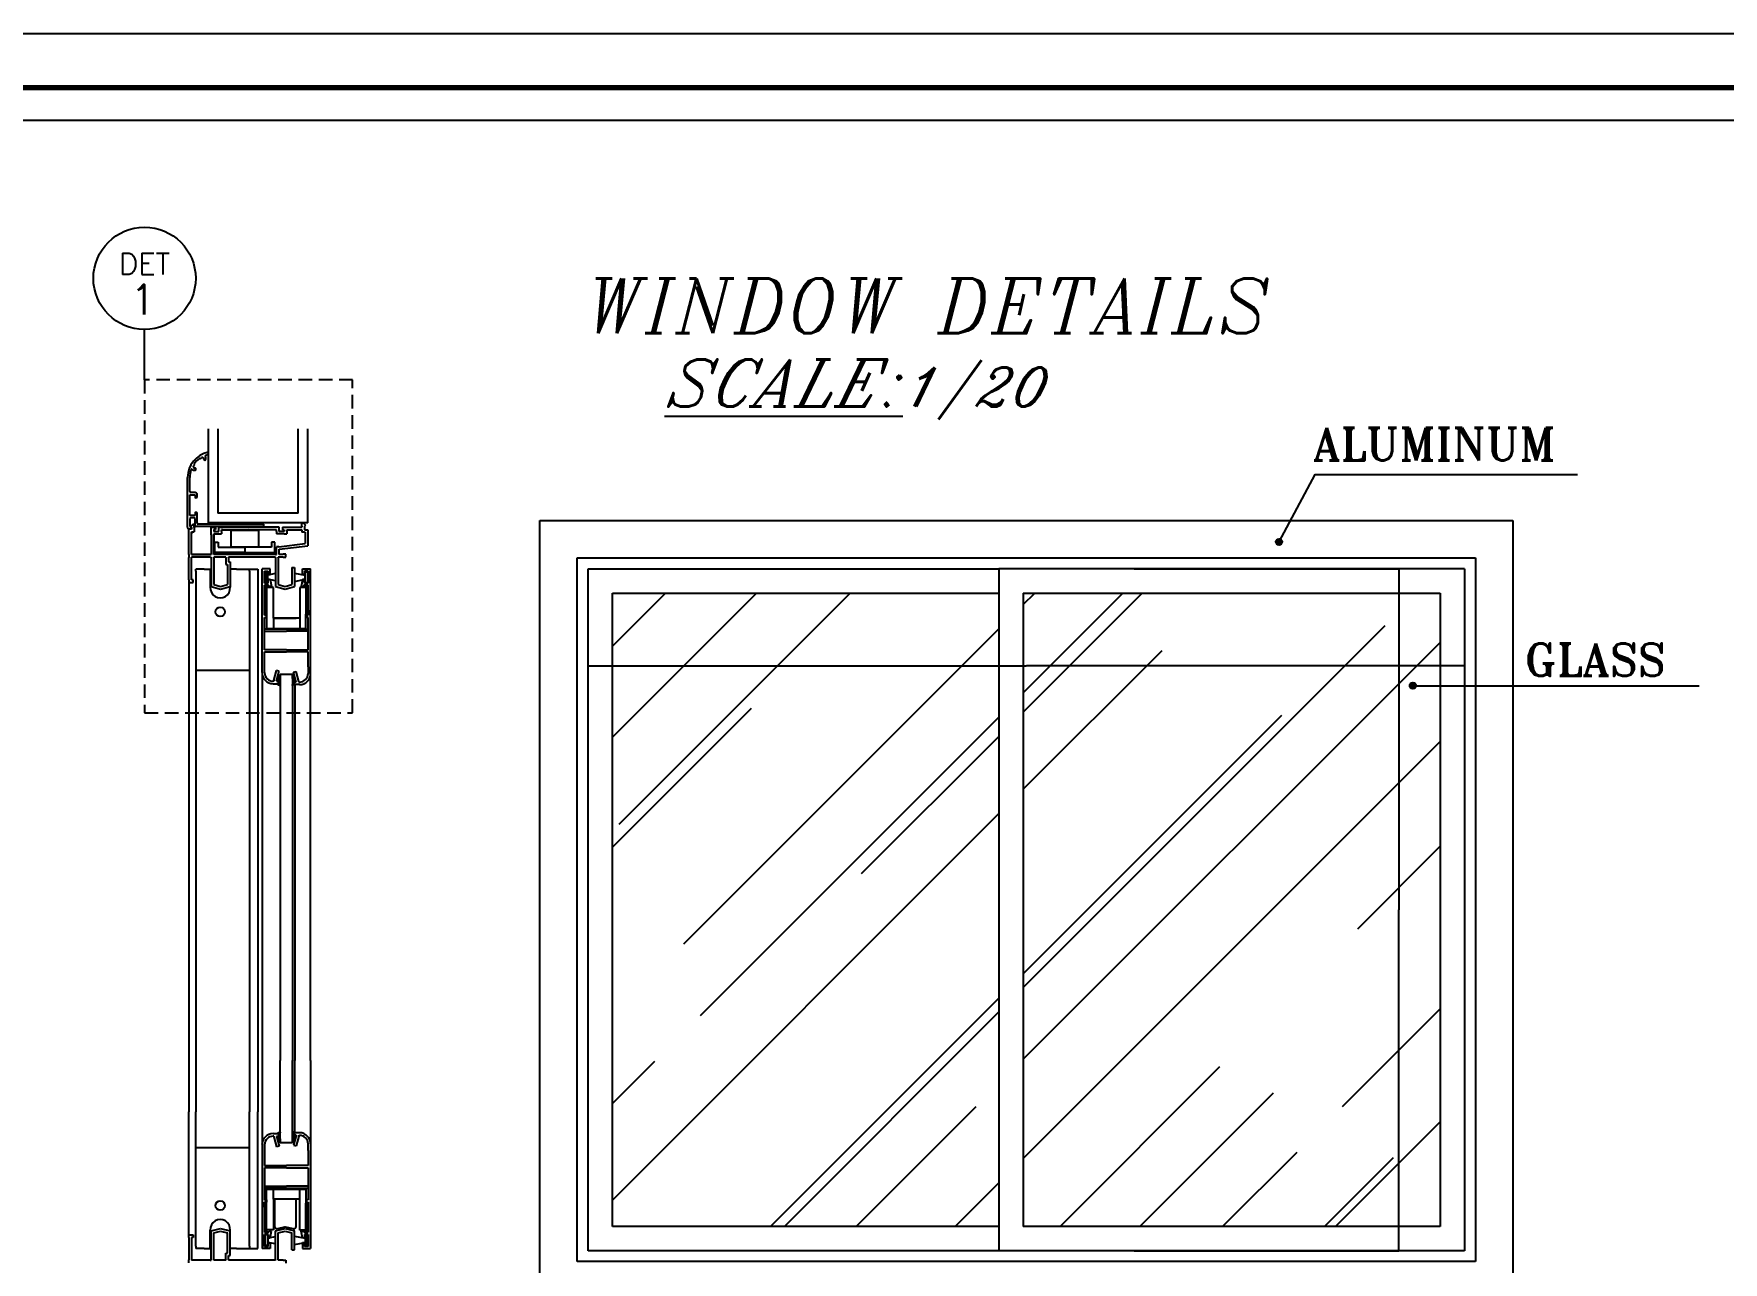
# Model space of a CAD drawing. Header units: inches. Extents: x -580639 to 179052, y 0 to 152898.
# Drawn here: x 155314 to 170919, y 141551 to 152898 of the extents above; entities that cross this region are included whole.
import ezdxf
from ezdxf.enums import TextEntityAlignment as Align

# ---------------------------------------------------------------- set-up
doc = ezdxf.new("R2010")
doc.units = ezdxf.units.IN
doc.header["$LTSCALE"] = 500
doc.header["$MEASUREMENT"] = 0
doc.linetypes.add('ACAD_ISO03W100', pattern=[30, 12, -18])
doc.linetypes.add('DASHED2', pattern=[0.375, 0.25, -0.125])
doc.layers.add('A-0.25', color=42, linetype='Continuous', lineweight=25)
doc.layers.add('A-wall', color=52, linetype='Continuous', lineweight=35)
for name, color, linetype in [('A-DETL-IDEN', 91, 'Continuous'), ('A-DETL-IDEN-RCTG', 53, 'DASHED2'), ('A-WINDOW SILL', 4, 'Continuous'), ('BURLETES', 1, 'Continuous'), ('Cotas', 1, 'Continuous'), ('DIMEN1', 6, 'Continuous'), ('F', 22, 'Continuous'), ('HERRAJES', 1, 'Continuous'), ('OPEN', 4, 'Continuous'), ('VIDRIOS', 4, 'Continuous')]:
    doc.layers.add(name, color=color, linetype=linetype)
doc.styles.add('ITALICC', font='ITALICC.shx', dxfattribs={"oblique": 12.5, "height": 0.2})
doc.styles.add('LEROY140', font='SIMPLEX.SHX', dxfattribs={"height": 3.5})
doc.styles.add('Leroy80', font='simplex.shx', dxfattribs={"height": 200})
doc.styles.add('ROMANT', font='romant.shx')
doc.styles.get("Standard").update_dxf_attribs({"font": 'arial.ttf'})
doc.dimstyles.new('myyyyyyy', dxfattribs={"dimtxt": 0.2, "dimasz": 0.07, "dimexe": 0, "dimexo": 0, "dimgap": 0.09, "dimtad": 0, "dimlfac": 0.2, "dimzin": 0, "dimdsep": 46, "dimtxsty": 'Standard', "dimblk": 'OBLIQUE', "dimcen": 0.09, "dimadec": 0, "dimazin": 0, "dimtfac": 1, "dimtofl": 0, "dimtmove": 0, "dimatfit": 3, "dimldrblk": 'OBLIQUE', "dimfxl": 1, "dimtolj": 1, "dimtzin": 0, "dimarcsym": 1})

# ---------------------------------------------------------------- blocks, each defined once
blk = doc.blocks.new('_Oblique')
at = {"color": 0, "linetype": 'ByBlock', "lineweight": -2}
blk.add_line((-0.5, -0.5), (0.5, 0.5), dxfattribs=at)
blk = doc.blocks.new('*D1650')
at = {"layer": 'Defpoints', "color": 0, "ltscale": 15, "transparency": 16777216}
for p in [(165477, 147956), (165477, 141656), (167923, 141656)]:
    blk.add_point(p, dxfattribs=at)
at = {"layer": 'DIMEN1', "color": 0, "lineweight": -2, "ltscale": 15, "transparency": 16777216}
for p, q in [((165477, 147956), (167923, 147956)), ((167923, 147956), (167923, 144807)), ((167923, 141656), (167923, 144806)), ((165477, 141656), (167923, 141656))]:
    blk.add_line(p, q, dxfattribs=at)
at = {"layer": 'DIMEN1', "color": 0, "lineweight": -2, "ltscale": 15, "transparency": 16777216, "xscale": 0.07, "yscale": 0.07, "zscale": 0.07}
for p, rotation in [((167923, 147956), 90), ((167923, 141656), 270)]:
    blk.add_blockref('_Oblique', p, dxfattribs=dict(at, rotation=rotation))
at = {"layer": 'DIMEN1', "color": 0, "ltscale": 15, "transparency": 16777216, "insert": (167923, 144806), "char_height": 0.2, "attachment_point": 5, "rotation": 90}
blk.add_mtext('\\A1;1260.00', dxfattribs=at)
blk = doc.blocks.new('DETL-ID')
blk.add_circle((0, 0), 6)
at = {"color": 42, "style": 'LEROY140'}
blk.add_attdef('M', text='', height=3.5, dxfattribs=at).set_placement((0, 1.61), align=Align.CENTER)
for tag, p in [('C', (0, 2.95)), ('L', (0, 0))]:
    blk.add_attdef(tag, text='', height=3.5, dxfattribs=at).set_placement(p, align=Align.MIDDLE)
at = {"color": 211, "style": 'Leroy80'}
for tag, p in [('MM', (0, -1.92)), ('CC', (0, -3.53)), ('LL', (0, -4.78))]:
    blk.add_attdef(tag, text='', height=2, dxfattribs=at).set_placement(p, align=Align.CENTER)
at = {"layer": 'A-DETL-IDEN', "style": 'Leroy80'}
for tag, height, p in [('---', 1.2, (0.09, 0.12)), ('--', 1.19, (0.1, 1.04))]:
    blk.add_attdef(tag, text='', height=height, dxfattribs=at).set_placement(p, align=Align.MIDDLE)
blk = doc.blocks.new('*D1651')
at = {"layer": 'Defpoints', "color": 0, "ltscale": 15, "transparency": 16777216}
for p in [(160434, 147061), (168530, 147061), (168530, 147061)]:
    blk.add_point(p, dxfattribs=at)
at = {"layer": 'DIMEN1', "color": 0, "lineweight": -2, "ltscale": 15, "transparency": 16777216}
for p, q in [((160434, 147061), (164481, 147061)), ((168530, 147061), (164482, 147061))]:
    blk.add_line(p, q, dxfattribs=at)
at = {"layer": 'DIMEN1', "color": 0, "lineweight": -2, "ltscale": 15, "transparency": 16777216, "xscale": 0.07, "yscale": 0.07, "zscale": 0.07, "rotation": 180}
blk.add_blockref('_Oblique', (160434, 147061), dxfattribs=at)
at = {"layer": 'DIMEN1', "color": 0, "lineweight": -2, "ltscale": 15, "transparency": 16777216, "xscale": 0.07, "yscale": 0.07, "zscale": 0.07}
blk.add_blockref('_Oblique', (168530, 147061), dxfattribs=at)
at = {"layer": 'DIMEN1', "color": 0, "ltscale": 15, "transparency": 16777216, "insert": (164482, 147061), "char_height": 0.2, "attachment_point": 5}
blk.add_mtext('\\A1;1619.18', dxfattribs=at)

msp = doc.modelspace()

# ---------------------------------------------------------------- hatches: boundary and pattern name
at = {"layer": 'DIMEN1', "ltscale": 15}
h = msp.add_hatch(color=22, dxfattribs=at)
edge = h.paths.add_edge_path()
edge.add_arc((166815.628, 148204.024), 28.763, 0, 360)
h = msp.add_hatch(color=22, dxfattribs=at)
edge = h.paths.add_edge_path()
edge.add_arc((168051.642, 146876.464), 28.763, 0, 360)
at = {"layer": 'OPEN', "ltscale": 15}
h = msp.add_hatch(dxfattribs=at)
h.set_pattern_fill('AR-RROOF', color=171, scale=1800, angle=45, style=0)
h.set_pattern_definition([(45, (-1006739, -108149.1), (1527.3506, 4072.935), [27000, -3600, 9000, -1800]), (45, (-1005682.7, -105820), (-2965.606, 420.0214), [5400, -594, 10800, -1350]), (45, (-1007184.6, -106430.8), (5765.7487, 7471.2903), [14400, -2520, 7200, -1800])])
h.paths.add_polyline_path([(160658.752, 141881.256), (164228.747, 141881.256), (164228.747, 147731.471), (160658.752, 147731.471)])
h.paths.add_polyline_path([(168304.884, 147731.471), (164453.639, 147731.471), (164453.639, 141881.256), (168304.884, 141881.256)])
h.paths.add_polyline_path([(164424.036, 147360.687), (164539.919, 147360.687), (164539.919, 147434.873), (164424.036, 147434.873)], flags=9)
h.paths.add_polyline_path([(167806.76, 144731.662), (168038.525, 144731.662), (168038.525, 144880.033), (167806.76, 144880.033)], flags=24)

# ---------------------------------------------------------------- linework, layer by layer
at = {"linetype": 'ACAD_ISO03W100', "ltscale": 15}
for p, q in [((156925.471, 149248.034), (156925.471, 148381.169)), ((157846.024, 148381.169), (157846.024, 149248.034)), ((157846.024, 148381.169), (156925.471, 148381.169))]:
    msp.add_line(p, q, dxfattribs=at)
at = {"color": 5, "linetype": 'ACAD_ISO03W100', "ltscale": 15}
for p, q in [((157015.428, 149248.034), (157015.428, 148471.126)), ((157756.067, 148471.126), (157756.067, 149248.034)), ((157756.067, 148471.126), (157015.428, 148471.126))]:
    msp.add_line(p, q, dxfattribs=at)
for p, q in [((156925.471, 149033.43), (156925.471, 149012.347)), ((156798.918, 148916.788), (156790.289, 148906.637)), ((156797.084, 148918.59), (156798.918, 148916.788)), ((156802.242, 148886.983), (156799.128, 148887.041)), ((156851.759, 148974.228), (156853.593, 148972.425)), ((156853.593, 148972.425), (156863.731, 148981.237)), ((156883.445, 148969.92), (156883.427, 148972.347)), ((156735.166, 148338.867), (156735.166, 148800.356)), ((156755.782, 148668.728), (156755.782, 148800.356)), ((156755.782, 148640.183), (156803.358, 148640.183)), ((156755.782, 148448.292), (156755.782, 148640.183)), ((156803.358, 148660.799), (156763.712, 148660.799)), ((156803.358, 148640.183), (156803.358, 148620.359)), ((156812.874, 148610.844), (156814.46, 148610.844)), ((156823.975, 148620.359), (156823.975, 148640.183)), ((156803.358, 148448.292), (156755.782, 148448.292)), ((156755.782, 148419.747), (156755.782, 148348.382)), ((156795.429, 148427.676), (156763.712, 148427.676)), ((156803.358, 148468.116), (156803.358, 148448.292)), ((156803.358, 148356.312), (156803.358, 148419.747)), ((156814.46, 148477.631), (156812.874, 148477.631)), ((156823.975, 148376.928), (156823.975, 148468.116)), ((156772.039, 148322.254), (156746.642, 148322.254)), ((156746.642, 148288.632), (156746.642, 148322.254)), ((156746.642, 148087.545), (156746.642, 148288.632)), ((156763.712, 148323.009), (156751.025, 148323.009)), ((156760.54, 148343.625), (156763.712, 148343.625)), ((156785.496, 148369.512), (156763.068, 148347.084)), ((156763.068, 148347.084), (156772.039, 148338.113)), ((156763.712, 148343.625), (156763.712, 148323.009)), ((156772.039, 148298.466), (156770.43, 148298.466)), ((156770.43, 148288.632), (156770.43, 148298.466)), ((156770.43, 148288.632), (156770.43, 148289.744)), ((156770.43, 148087.545), (156770.43, 148288.632)), ((156772.039, 148338.113), (156772.039, 148322.254)), ((156772.039, 148298.466), (156795.827, 148298.466)), ((156780.41, 148287.814), (156778.031, 148287.814)), ((156778.031, 148286.702), (156778.031, 148287.814)), ((156785.496, 148369.512), (156795.827, 148369.512)), ((156795.827, 148338.113), (156795.827, 148369.512)), ((156795.827, 148338.113), (156795.827, 148322.254)), ((156795.827, 148322.254), (156795.827, 148298.466)), ((157439.293, 148348.382), (156811.288, 148348.382)), ((157439.293, 148368.999), (156831.904, 148368.999)), ((156952.805, 148341.285), (156992.452, 148341.285)), ((156952.805, 148269.92), (156952.805, 148341.285)), ((156952.805, 148269.92), (156952.805, 148087.545)), ((156976.593, 148319.07), (156976.593, 148301.638)), ((156992.452, 148319.07), (156976.593, 148319.07)), ((156976.593, 148301.638), (157024.169, 148301.638)), ((156976.593, 148301.638), (157024.169, 148301.638)), ((156976.593, 148277.85), (157024.169, 148277.85)), ((156976.593, 148269.92), (156976.593, 148277.85)), ((156976.593, 148087.545), (156976.593, 148269.92)), ((156976.593, 148269.92), (156976.593, 148087.545)), ((156992.034, 148317.14), (156984.194, 148317.14)), ((156992.452, 148341.285), (156992.452, 148319.07)), ((157024.169, 148341.285), (157301.697, 148341.285)), ((157024.169, 148301.638), (157024.169, 148341.285)), ((157024.169, 148341.285), (157301.697, 148341.285)), ((157024.169, 148277.85), (157047.957, 148277.85)), ((157047.957, 148301.638), (157047.957, 148317.497)), ((157055.887, 148317.497), (157047.957, 148317.497)), ((157047.957, 148301.638), (157047.957, 148277.85)), ((157055.887, 148317.497), (157301.697, 148317.497)), ((157579.224, 148341.285), (157301.697, 148341.285)), ((157555.436, 148317.497), (157301.697, 148317.497)), ((157439.293, 148348.382), (157439.293, 148368.999)), ((157555.436, 148301.638), (157555.436, 148317.497)), ((157555.436, 148301.638), (157555.436, 148277.85)), ((157579.224, 148277.85), (157555.436, 148277.85)), ((157579.224, 148301.638), (157579.224, 148341.285)), ((157626.8, 148301.638), (157579.224, 148301.638)), ((157626.8, 148277.85), (157579.224, 148277.85)), ((157610.942, 148341.285), (157610.942, 148317.497)), ((157610.942, 148341.285), (157785.387, 148341.285)), ((157610.942, 148317.497), (157626.8, 148317.497)), ((157626.8, 148317.497), (157626.8, 148301.638)), ((157626.8, 148277.85), (157650.588, 148277.85)), ((157650.588, 148309.567), (157650.588, 148317.497)), ((157650.588, 148317.497), (157785.387, 148317.497)), ((157650.588, 148309.567), (157650.588, 148301.638)), ((157650.588, 148301.638), (157650.588, 148277.85)), ((157785.387, 148341.285), (157790.518, 148341.285)), ((157785.387, 148317.497), (157790.518, 148317.497)), ((157790.518, 148381.169), (157800.85, 148381.169)), ((157790.518, 148349.77), (157790.518, 148381.169)), ((157790.518, 148349.77), (157790.518, 148341.285)), ((157790.518, 148317.497), (157790.518, 148317.26)), ((157790.518, 148317.26), (157790.518, 148293.471)), ((157814.306, 148293.471), (157790.518, 148293.471)), ((157800.85, 148381.169), (157823.277, 148358.741)), ((157823.277, 148358.741), (157814.306, 148349.77)), ((157814.306, 148349.77), (157814.306, 148317.26)), ((157814.306, 148317.26), (157846.024, 148317.26)), ((157814.306, 148293.471), (157822.236, 148293.471)), ((157814.306, 148293.471), (157822.236, 148293.471)), ((157822.236, 148293.471), (157822.236, 148197.526)), ((157822.236, 148293.471), (157822.236, 148197.526)), ((157846.024, 148317.26), (157846.024, 148197.526)), ((156746.642, 148087.545), (156746.665, 148060.585)), ((156770.43, 148087.545), (156944.876, 148087.545)), ((156944.876, 148087.545), (156770.43, 148087.545)), ((156944.876, 148087.545), (156951.561, 148087.545)), ((156951.561, 148087.545), (156952.805, 148087.545)), ((157547.507, 148087.545), (156976.593, 148087.545)), ((157547.507, 148087.545), (157555.436, 148087.545)), ((157576.357, 148159.663), (157555.436, 148159.663)), ((157555.436, 148136.049), (157555.436, 148159.663)), ((157555.436, 148087.545), (157555.436, 148136.049)), ((157576.357, 148159.663), (157822.236, 148189.513)), ((157579.224, 148136.049), (157846.024, 148168.438)), ((157579.224, 148087.545), (157579.224, 148136.049)), ((157618.101, 148087.545), (157579.224, 148087.545)), ((157618.101, 148092.303), (157618.101, 148087.545)), ((157641.889, 148092.303), (157618.101, 148092.303)), ((157641.889, 148063.757), (157641.889, 148092.303)), ((157822.236, 148197.526), (157822.236, 148189.513)), ((157846.024, 148197.526), (157846.024, 148168.438)), ((156746.665, 147854.422), (156746.665, 148060.585)), ((156944.876, 148063.757), (156770.43, 148063.757)), ((156770.453, 148060.585), (156770.453, 148063.757)), ((156770.453, 147854.422), (156770.453, 148060.585)), ((156944.876, 148063.757), (156952.805, 148063.757)), ((156952.805, 148060.585), (156952.805, 148063.757)), ((156952.805, 148060.585), (156952.805, 147825.084)), ((156976.593, 148060.585), (156976.593, 148063.757)), ((157087.604, 148063.757), (156976.593, 148063.757)), ((156976.593, 148060.585), (156976.593, 147825.084)), ((157087.604, 148060.585), (157087.604, 148063.757)), ((157087.604, 148060.585), (157087.604, 147997.151)), ((157087.604, 147997.151), (157103.463, 147997.151)), ((157103.463, 147997.151), (157103.463, 147825.084)), ((157111.392, 148060.585), (157111.392, 148063.757)), ((157119.321, 148063.757), (157111.392, 148063.757)), ((157111.392, 148060.585), (157111.392, 148020.939)), ((157111.392, 148020.939), (157127.251, 148020.939)), ((157547.507, 148063.757), (157119.321, 148063.757)), ((157127.251, 148020.939), (157127.251, 147825.084)), ((157425.911, 147956.364), (157422.739, 147956.364)), ((157422.739, 147935.747), (157422.739, 147956.364)), ((157422.791, 146997.229), (157422.739, 147935.747)), ((157498.861, 147956.364), (157425.911, 147956.364)), ((157446.528, 147935.747), (157478.245, 147935.747)), ((157446.528, 147935.747), (157446.528, 147824.736)), ((157446.528, 147824.736), (157446.528, 147935.747)), ((157478.245, 147935.747), (157478.245, 147904.03)), ((157498.861, 147904.03), (157498.861, 147956.364)), ((157547.507, 148060.585), (157547.507, 148063.757)), ((157547.507, 148060.585), (157547.507, 147825.084)), ((157571.295, 148060.585), (157571.295, 148063.757)), ((157579.224, 148063.757), (157571.295, 148063.757)), ((157571.295, 148060.585), (157571.295, 147825.084)), ((157618.101, 148063.757), (157579.224, 148063.757)), ((157618.101, 148063.757), (157641.889, 148063.757)), ((157698.164, 147968.605), (157721.953, 147968.605)), ((157698.164, 147968.605), (157698.164, 147825.084)), ((157721.953, 147968.605), (157721.953, 147825.084)), ((157794.785, 147956.364), (157867.735, 147956.364)), ((157794.785, 147904.03), (157794.785, 147956.364)), ((157815.401, 147935.747), (157815.401, 147904.03)), ((157847.119, 147935.747), (157815.401, 147935.747)), ((157847.119, 147824.736), (157847.119, 147935.747)), ((157847.119, 147935.747), (157847.119, 147824.736)), ((157867.735, 147956.364), (157870.907, 147956.364)), ((157870.854, 146989.01), (157870.907, 147935.747)), ((157870.907, 147935.747), (157870.907, 147956.364)), ((156746.665, 147854.422), (156746.665, 147830.634)), ((156746.665, 147830.634), (156786.312, 147830.634)), ((156786.312, 147854.422), (156770.453, 147854.422)), ((156786.312, 147830.634), (156786.312, 147854.422)), ((156952.805, 147825.084), (156952.805, 147791.384)), ((156952.805, 147791.384), (157040.028, 147769.578)), ((156976.593, 147825.084), (156976.593, 147809.957)), ((156976.593, 147825.084), (156976.593, 147818.13)), ((156976.593, 147809.957), (157040.028, 147794.098)), ((157040.028, 147794.098), (157103.463, 147809.957)), ((157040.028, 147769.578), (157127.251, 147791.384)), ((157103.463, 147825.084), (157103.463, 147809.957)), ((157103.463, 147825.084), (157103.463, 147818.13)), ((157127.251, 147825.084), (157127.251, 147791.384)), ((157446.528, 147824.736), (157478.245, 147824.736)), ((157478.245, 147824.736), (157446.528, 147824.736)), ((157446.528, 147804.12), (157478.245, 147804.12)), ((157478.245, 147804.12), (157446.528, 147804.12)), ((157446.528, 147526.593), (157446.528, 147804.12)), ((157478.245, 147904.03), (157498.861, 147904.03)), ((157478.245, 147824.736), (157478.245, 147856.454)), ((157478.245, 147856.454), (157498.861, 147856.454)), ((157478.245, 147804.12), (157483.796, 147804.12)), ((157483.796, 147804.12), (157489.26, 147793.983)), ((157509.877, 147793.983), (157489.26, 147793.983)), ((157498.861, 147856.454), (157509.877, 147793.983)), ((157547.507, 147825.084), (157547.507, 147791.384)), ((157547.507, 147791.384), (157634.73, 147769.578)), ((157571.295, 147825.084), (157571.295, 147809.957)), ((157571.295, 147825.084), (157571.295, 147818.13)), ((157571.295, 147809.957), (157634.73, 147794.098)), ((157634.73, 147794.098), (157698.164, 147809.957)), ((157634.73, 147769.578), (157721.953, 147791.384)), ((157698.164, 147825.084), (157698.164, 147809.957)), ((157698.164, 147825.084), (157698.164, 147818.13)), ((157721.953, 147825.084), (157721.953, 147791.384)), ((157794.785, 147856.454), (157783.77, 147793.983)), ((157783.77, 147793.983), (157804.386, 147793.983)), ((157815.401, 147904.03), (157794.785, 147904.03)), ((157815.401, 147856.454), (157794.785, 147856.454)), ((157809.851, 147804.12), (157804.386, 147793.983)), ((157815.401, 147804.12), (157809.851, 147804.12)), ((157815.401, 147824.736), (157815.401, 147856.454)), ((157815.401, 147824.736), (157847.119, 147824.736)), ((157847.119, 147824.736), (157815.401, 147824.736)), ((157815.401, 147804.12), (157847.119, 147804.12)), ((157847.119, 147804.12), (157815.401, 147804.12)), ((157847.119, 147526.593), (157847.119, 147804.12)), ((157446.528, 147574.169), (157446.528, 147526.593)), ((157446.528, 147526.593), (157446.528, 147553.552)), ((157462.386, 147526.593), (157446.528, 147526.593)), ((157446.528, 147505.976), (157462.386, 147505.976)), ((157446.528, 147208.943), (157446.528, 147505.976)), ((157462.386, 147505.976), (157462.386, 147526.593)), ((157831.26, 147526.593), (157847.119, 147526.593)), ((157831.26, 147505.976), (157831.26, 147526.593)), ((157847.119, 147505.976), (157831.26, 147505.976)), ((157847.119, 147574.169), (157847.119, 147526.593)), ((157847.119, 147526.593), (157847.119, 147553.552)), ((157847.119, 147208.943), (157847.119, 147505.976)), ((157649.519, 147399.247), (157446.528, 147399.247)), ((157446.528, 147378.631), (157649.519, 147378.631)), ((157649.519, 147399.247), (157847.119, 147399.247)), ((157847.119, 147378.631), (157649.519, 147378.631)), ((157649.519, 147208.943), (157446.528, 147208.943)), ((157446.528, 147188.326), (157649.519, 147188.326)), ((157446.528, 147050.355), (157446.528, 147188.326)), ((157446.528, 147050.355), (157446.528, 147188.326)), ((157649.519, 147208.943), (157847.119, 147208.943)), ((157847.119, 147188.326), (157649.519, 147188.326)), ((157847.119, 147050.355), (157847.119, 147188.326)), ((157847.119, 147050.355), (157847.119, 147188.326)), ((157423.646, 146992.493), (157423.646, 146989.815)), ((157446.528, 147029.739), (157446.528, 147050.355)), ((157446.528, 146997.229), (157446.528, 147029.739)), ((157532.589, 146924.092), (157557.217, 147016.002)), ((157555.567, 146917.935), (157580.194, 147009.845)), ((157580.194, 147009.845), (157557.217, 147016.002)), ((157713.504, 147001.994), (157736.481, 147008.151)), ((157738.131, 146910.084), (157713.504, 147001.994)), ((157761.108, 146916.241), (157736.481, 147008.151)), ((157847.119, 147050.355), (157847.119, 146989.377)), ((157489.398, 146918.124), (157489.398, 146917.572)), ((157530.841, 146917.935), (157525.873, 146917.935)), ((157525.873, 146894.147), (157573.152, 146893.784)), ((157532.589, 146924.092), (157530.841, 146917.935)), ((157530.841, 146917.935), (157530.841, 146917.572)), ((157555.567, 146917.935), (157555.567, 146917.572)), ((157555.567, 146917.572), (157573.152, 146917.572)), ((157573.152, 146893.784), (157573.152, 146917.572)), ((157738.131, 146909.721), (157720.546, 146909.721)), ((157720.546, 146885.933), (157720.546, 146909.721)), ((157767.825, 146886.296), (157720.546, 146885.933)), ((157738.131, 146910.084), (157738.131, 146909.721)), ((157761.108, 146916.241), (157762.857, 146910.084)), ((157762.857, 146910.084), (157762.857, 146909.721)), ((157762.857, 146910.084), (157767.825, 146910.084)), ((157804.3, 146910.272), (157804.3, 146909.721)), ((157422.791, 142635.912), (157422.739, 141697.394)), ((157423.646, 142640.648), (157423.646, 142643.326)), ((157446.528, 142635.912), (157446.528, 142603.402)), ((157489.398, 142715.017), (157489.398, 142715.569)), ((157525.873, 142738.994), (157573.152, 142739.357)), ((157530.841, 142715.206), (157525.873, 142715.206)), ((157530.841, 142715.206), (157530.841, 142715.569)), ((157532.589, 142709.049), (157530.841, 142715.206)), ((157532.589, 142709.049), (157557.217, 142617.139)), ((157555.567, 142715.206), (157555.567, 142715.569)), ((157555.567, 142715.569), (157573.152, 142715.569)), ((157555.567, 142715.206), (157580.194, 142623.296)), ((157580.194, 142623.296), (157557.217, 142617.139)), ((157573.152, 142739.357), (157573.152, 142715.569)), ((157738.131, 142723.057), (157713.504, 142631.147)), ((157713.504, 142631.147), (157736.481, 142624.99)), ((157720.546, 142747.208), (157720.546, 142723.42)), ((157767.825, 142746.845), (157720.546, 142747.208)), ((157738.131, 142723.42), (157720.546, 142723.42)), ((157761.108, 142716.9), (157736.481, 142624.99)), ((157738.131, 142723.057), (157738.131, 142723.42)), ((157761.108, 142716.9), (157762.857, 142723.057)), ((157762.857, 142723.057), (157762.857, 142723.42)), ((157762.857, 142723.057), (157767.825, 142723.057)), ((157804.3, 142722.869), (157804.3, 142723.42)), ((157847.119, 142582.786), (157847.119, 142643.764)), ((157870.854, 142644.131), (157870.907, 141697.394)), ((157446.528, 142603.402), (157446.528, 142582.786)), ((157446.528, 142582.786), (157446.528, 142444.815)), ((157446.528, 142582.786), (157446.528, 142444.815)), ((157847.119, 142582.786), (157847.119, 142444.815)), ((157847.119, 142582.786), (157847.119, 142444.815)), ((157446.528, 142444.815), (157649.519, 142444.815)), ((157649.519, 142424.199), (157446.528, 142424.199)), ((157446.528, 142424.199), (157446.528, 142127.165)), ((157847.119, 142444.815), (157649.519, 142444.815)), ((157649.519, 142424.199), (157847.119, 142424.199)), ((157847.119, 142424.199), (157847.119, 142127.165)), ((157446.528, 142254.51), (157649.519, 142254.51)), ((157649.519, 142233.894), (157446.528, 142233.894)), ((157847.119, 142254.51), (157649.519, 142254.51)), ((157649.519, 142233.894), (157847.119, 142233.894)), ((157446.528, 142127.165), (157462.386, 142127.165)), ((157446.528, 142058.972), (157446.528, 142106.549)), ((157462.386, 142106.549), (157446.528, 142106.549)), ((157446.528, 142106.549), (157446.528, 141829.021)), ((157446.528, 142106.549), (157446.528, 142079.589)), ((157462.386, 142127.165), (157462.386, 142106.549)), ((157831.26, 142127.165), (157831.26, 142106.549)), ((157847.119, 142127.165), (157831.26, 142127.165)), ((157831.26, 142106.549), (157847.119, 142106.549)), ((157847.119, 142106.549), (157847.119, 142079.589)), ((157847.119, 142106.549), (157847.119, 141829.021)), ((157847.119, 142058.972), (157847.119, 142106.549)), ((156952.805, 141841.757), (157040.028, 141863.563)), ((157040.028, 141863.563), (157127.251, 141841.757)), ((157547.507, 141841.757), (157634.73, 141863.563)), ((157634.73, 141863.563), (157721.953, 141841.757)), ((156746.665, 141802.507), (156786.312, 141802.507)), ((156746.665, 141778.719), (156746.665, 141802.507)), ((156746.665, 141778.719), (156746.665, 141572.556)), ((156786.312, 141778.719), (156770.453, 141778.719)), ((156770.453, 141778.719), (156770.453, 141572.556)), ((156786.312, 141802.507), (156786.312, 141778.719)), ((156952.805, 141808.058), (156952.805, 141841.757)), ((156952.805, 141572.556), (156952.805, 141808.058)), ((156976.593, 141823.184), (157040.028, 141839.043)), ((156976.593, 141808.058), (156976.593, 141823.184)), ((156976.593, 141808.058), (156976.593, 141815.011)), ((156976.593, 141572.556), (156976.593, 141808.058)), ((157040.028, 141839.043), (157103.463, 141823.184)), ((157103.463, 141808.058), (157103.463, 141823.184)), ((157103.463, 141808.058), (157103.463, 141815.011)), ((157103.463, 141635.99), (157103.463, 141808.058)), ((157127.251, 141808.058), (157127.251, 141841.757)), ((157127.251, 141612.202), (157127.251, 141808.058)), ((157422.739, 141697.394), (157422.739, 141676.777)), ((157446.528, 141829.021), (157478.245, 141829.021)), ((157478.245, 141829.021), (157446.528, 141829.021)), ((157446.528, 141697.394), (157446.528, 141808.405)), ((157446.528, 141808.405), (157478.245, 141808.405)), ((157478.245, 141808.405), (157446.528, 141808.405)), ((157446.528, 141808.405), (157446.528, 141697.394)), ((157446.528, 141697.394), (157478.245, 141697.394)), ((157478.245, 141829.021), (157483.796, 141829.021)), ((157478.245, 141808.405), (157478.245, 141776.687)), ((157478.245, 141776.687), (157498.861, 141776.687)), ((157478.245, 141697.394), (157478.245, 141729.111)), ((157478.245, 141729.111), (157498.861, 141729.111)), ((157483.796, 141829.021), (157489.26, 141839.158)), ((157509.877, 141839.158), (157489.26, 141839.158)), ((157498.861, 141776.687), (157509.877, 141839.158)), ((157498.861, 141729.111), (157498.861, 141676.777)), ((157547.507, 141808.058), (157547.507, 141841.757)), ((157547.507, 141572.556), (157547.507, 141808.058)), ((157571.295, 141823.184), (157634.73, 141839.043)), ((157571.295, 141808.058), (157571.295, 141823.184)), ((157571.295, 141808.058), (157571.295, 141815.011)), ((157571.295, 141572.556), (157571.295, 141808.058)), ((157634.73, 141839.043), (157698.164, 141823.184)), ((157698.164, 141808.058), (157698.164, 141823.184)), ((157698.164, 141808.058), (157698.164, 141815.011)), ((157698.164, 141664.536), (157698.164, 141808.058)), ((157721.953, 141808.058), (157721.953, 141841.757)), ((157721.953, 141664.536), (157721.953, 141808.058)), ((157783.77, 141839.158), (157804.386, 141839.158)), ((157794.785, 141776.687), (157783.77, 141839.158)), ((157815.401, 141776.687), (157794.785, 141776.687)), ((157794.785, 141729.111), (157794.785, 141676.777)), ((157815.401, 141729.111), (157794.785, 141729.111)), ((157809.851, 141829.021), (157804.386, 141839.158)), ((157815.401, 141829.021), (157809.851, 141829.021)), ((157815.401, 141829.021), (157847.119, 141829.021)), ((157847.119, 141829.021), (157815.401, 141829.021)), ((157815.401, 141808.405), (157847.119, 141808.405)), ((157815.401, 141808.405), (157815.401, 141776.687)), ((157847.119, 141808.405), (157815.401, 141808.405)), ((157815.401, 141697.394), (157815.401, 141729.111)), ((157847.119, 141697.394), (157815.401, 141697.394)), ((157847.119, 141808.405), (157847.119, 141697.394)), ((157847.119, 141697.394), (157847.119, 141808.405)), ((157870.907, 141697.394), (157870.907, 141676.777)), ((156746.642, 141545.596), (156746.665, 141572.556)), ((156944.876, 141569.384), (156770.43, 141569.384)), ((156770.453, 141572.556), (156770.453, 141569.384)), ((156944.876, 141569.384), (156952.805, 141569.384)), ((156952.805, 141572.556), (156952.805, 141569.384)), ((156976.593, 141572.556), (156976.593, 141569.384)), ((157087.604, 141569.384), (156976.593, 141569.384)), ((157087.604, 141572.556), (157087.604, 141635.99)), ((157087.604, 141635.99), (157103.463, 141635.99)), ((157087.604, 141572.556), (157087.604, 141569.384)), ((157111.392, 141572.556), (157111.392, 141612.202)), ((157111.392, 141612.202), (157127.251, 141612.202)), ((157111.392, 141572.556), (157111.392, 141569.384)), ((157119.321, 141569.384), (157111.392, 141569.384)), ((157547.507, 141569.384), (157119.321, 141569.384)), ((157425.911, 141676.777), (157422.739, 141676.777)), ((157498.861, 141676.777), (157425.911, 141676.777)), ((157547.507, 141572.556), (157547.507, 141569.384)), ((157571.295, 141572.556), (157571.295, 141569.384)), ((157579.224, 141569.384), (157571.295, 141569.384)), ((157618.101, 141569.384), (157579.224, 141569.384)), ((157618.101, 141569.384), (157641.889, 141569.384)), ((157641.889, 141569.384), (157641.889, 141540.838)), ((157698.164, 141664.536), (157721.953, 141664.536)), ((157794.785, 141676.777), (157867.735, 141676.777)), ((157867.735, 141676.777), (157870.907, 141676.777))]:
    msp.add_line(p, q)
msp.add_lwpolyline([(124052.087, 114139.979), (179052.305, 114139.979), (179052.305, 152898.096), (124052.087, 152898.096)], close=True)
for centre, radius, start, end in [((156973.047, 148800.356), 237.881, 101.536959, 180), ((157079.57, 148792.824), 323.875, 166.1555682, 178.6673902), ((156772.803, 148868.425), 7.929, 43.6663824, 166.1555682), ((156797.149, 148891.664), 25.728, 223.6663824, 280.540357), ((156799.351, 148898.933), 11.894, 139.6314586, 268.9265802), ((156801.53, 148923.115), 6.343, 144.4075825, 225.5), ((156973.047, 148800.356), 217.264, 126.5924175, 144.4075825), ((156802.049, 148876.677), 10.308, 268.9265802, 88.9265802), ((156847.313, 148969.703), 6.343, 45.5, 126.5924175), ((156871.534, 148972.259), 11.894, 0.4216137, 130.9940162), ((156893.753, 148969.995), 10.308, 180.4216137, 0.4216137), ((156904.955, 148996.603), 7.929, 110.838592, 222.4890731), ((156882.735, 148976.25), 22.203, 343.8421657, 42.4890731), ((157114.898, 148445.042), 598.095, 108.4645916, 110.838592), ((156763.712, 148668.728), 7.929, 180, 270), ((156803.358, 148640.183), 20.616, 0, 90), ((156812.874, 148620.359), 9.515, 180, 270), ((156814.46, 148620.359), 9.515, 270, 0), ((156763.712, 148419.747), 7.929, 90, 180), ((156795.429, 148419.747), 7.929, 0, 90), ((156812.874, 148468.116), 9.515, 90, 180), ((156814.46, 148468.116), 9.515, 0, 90), ((156751.025, 148338.867), 15.859, 180, 270), ((156760.54, 148348.382), 4.758, 180, 270), ((156811.288, 148356.312), 7.929, 180, 270), ((156831.904, 148376.928), 7.929, 180, 270), ((157525.873, 146997.229), 103.082, 180, 270), ((157525.873, 146997.229), 79.294, 180, 270), ((157767.825, 146989.377), 79.294, 270, 0), ((157767.825, 146989.377), 103.082, 270, 0), ((157525.873, 142635.912), 103.082, 90, 180), ((157525.873, 142635.912), 79.294, 90, 180), ((157767.825, 142643.764), 103.082, 0, 90), ((157767.825, 142643.764), 79.294, 0, 90)]:
    msp.add_arc(centre, radius, start, end)
at = {"layer": 'A-0.25', "lineweight": 25}
msp.add_lwpolyline([(171952.305, 114939.979), (171952.305, 152098.096), (124852.087, 152098.096), (124852.087, 114939.979), (171952.305, 114939.979)], dxfattribs=at)
at = {"layer": 'A-DETL-IDEN', "color": 223}
msp.add_line((156337.182, 149700.431), (156337.182, 150166.997), dxfattribs=at)
at = {"layer": 'A-DETL-IDEN-RCTG'}
msp.add_lwpolyline([(156337.182, 149700.431), (156337.182, 146625.572), (158259.484, 146625.572), (158259.484, 149700.431)], close=True, dxfattribs=at)
at = {"layer": 'A-wall', "color": 1, "lineweight": 70}
msp.add_lwpolyline([(124552.087, 114639.979), (178552.305, 114639.979), (178552.305, 152398.096), (124552.087, 152398.096)], close=True, dxfattribs=at)
at = {"layer": 'A-WINDOW SILL'}
for p, q in [((160433.859, 141656.364), (160433.859, 147956.364)), ((160433.859, 147956.364), (164228.747, 147956.364)), ((164228.747, 147956.364), (164228.747, 141656.364)), ((168529.777, 147956.364), (168529.777, 141656.364)), ((160658.752, 141881.256), (160658.752, 147731.471)), ((160658.752, 147731.471), (164228.747, 147731.471)), ((164453.639, 147731.471), (164453.639, 141881.256)), ((164453.639, 147731.471), (168304.884, 147731.471)), ((168304.884, 147731.471), (168304.884, 141881.256)), ((164228.747, 141881.256), (160658.752, 141881.256)), ((168304.884, 141881.256), (164453.639, 141881.256)), ((168529.777, 141656.364), (160433.859, 141656.364))]:
    msp.add_line(p, q, dxfattribs=at)
at = {"layer": 'A-WINDOW SILL', "ltscale": 15}
msp.add_line((168529.777, 147956.364), (164228.747, 147956.364), dxfattribs=at)
at = {"layer": 'BURLETES'}
for p, q in [((156810.781, 147933.694), (156810.781, 147954.31)), ((156886.903, 147954.31), (156810.781, 147954.31)), ((156810.781, 147933.694), (156810.781, 142938.654)), ((156886.903, 147954.31), (156944.322, 147954.31)), ((156944.322, 147954.31), (156944.322, 147785.447)), ((157185.405, 147954.31), (157127.986, 147954.31)), ((157127.986, 147954.31), (157127.986, 147785.447)), ((157185.405, 147954.31), (157306.724, 147954.31)), ((157306.724, 147954.31), (157383.465, 147954.31)), ((157306.724, 147933.694), (157306.724, 147954.31)), ((157306.724, 147933.694), (157306.724, 142938.654)), ((157383.465, 147954.31), (157383.465, 142938.654)), ((157476.548, 147928.89), (157454.495, 147928.89)), ((157454.495, 147928.89), (157454.495, 147826.282)), ((157476.548, 147826.282), (157476.548, 147928.89)), ((157819.639, 147928.89), (157841.692, 147928.89)), ((157819.639, 147826.282), (157819.639, 147928.89)), ((157841.692, 147928.89), (157841.692, 147826.282)), ((156746.665, 147830.634), (156746.665, 142938.654)), ((157454.495, 147826.282), (157476.548, 147826.282)), ((157547.576, 147845.516), (157476.526, 147859.597)), ((157547.576, 147911.67), (157476.548, 147897.672)), ((157722.022, 147916.91), (157819.639, 147897.672)), ((157722.022, 147840.246), (157819.66, 147859.597)), ((157841.692, 147826.282), (157819.639, 147826.282)), ((156810.781, 147021.057), (157306.724, 147021.057)), ((157568.308, 146887.331), (157576.637, 146887.331)), ((157568.308, 146887.331), (157590.073, 146879.46)), ((157576.637, 146887.331), (157570.936, 146887.331)), ((157590.073, 146980.654), (157572.511, 146915.776)), ((157572.511, 146915.776), (157576.212, 146911.146)), ((157576.212, 146911.146), (157576.637, 146887.331)), ((157586.409, 146900.261), (157590.073, 146980.654)), ((157590.073, 146879.46), (157586.409, 146900.261)), ((157704.327, 146979.467), (157721.889, 146914.59)), ((157707.991, 146899.075), (157704.327, 146979.467)), ((157704.327, 146878.274), (157707.991, 146899.075)), ((157726.092, 146886.144), (157704.327, 146878.274)), ((157718.188, 146909.96), (157717.763, 146886.144)), ((157726.092, 146886.144), (157717.763, 146886.144)), ((157721.889, 146914.59), (157718.188, 146909.96)), ((157726.092, 146886.144), (157726.092, 143412.98)), ((157726.092, 142746.997), (157726.092, 143412.98)), ((156746.665, 141802.507), (156746.665, 142938.654)), ((156810.781, 141699.448), (156810.781, 142938.654)), ((157306.724, 141699.448), (157306.724, 142938.654)), ((157383.465, 141678.831), (157383.465, 142938.654)), ((157568.308, 142745.81), (157590.073, 142753.681)), ((157568.308, 142745.81), (157576.637, 142745.81)), ((157576.637, 142745.81), (157570.936, 142745.81)), ((157572.511, 142717.365), (157576.212, 142721.995)), ((157590.073, 142652.487), (157572.511, 142717.365)), ((157576.212, 142721.995), (157576.637, 142745.81)), ((157590.073, 142753.681), (157586.409, 142732.88)), ((157586.409, 142732.88), (157590.073, 142652.487)), ((157704.327, 142754.867), (157707.991, 142734.066)), ((157726.092, 142746.997), (157704.327, 142754.867)), ((157707.991, 142734.066), (157704.327, 142653.674)), ((157704.327, 142653.674), (157721.889, 142718.551)), ((157718.188, 142723.181), (157717.763, 142746.997)), ((157726.092, 142746.997), (157717.763, 142746.997)), ((157721.889, 142718.551), (157718.188, 142723.181)), ((156810.781, 142612.084), (157306.724, 142612.084)), ((156944.322, 141678.831), (156944.322, 141847.694)), ((157127.986, 141678.831), (157127.986, 141847.694)), ((156810.781, 141699.448), (156810.781, 141678.831)), ((157306.724, 141699.448), (157306.724, 141678.831)), ((157454.495, 141806.859), (157476.548, 141806.859)), ((157454.495, 141704.251), (157454.495, 141806.859)), ((157476.548, 141704.251), (157454.495, 141704.251)), ((157547.576, 141785.851), (157476.526, 141771.771)), ((157476.548, 141806.859), (157476.548, 141704.251)), ((157547.576, 141719.697), (157476.548, 141733.695)), ((157721.953, 141792.059), (157819.591, 141772.708)), ((157721.953, 141715.395), (157819.57, 141734.633)), ((157819.639, 141806.859), (157819.639, 141704.251)), ((157841.692, 141806.859), (157819.639, 141806.859)), ((157819.639, 141704.251), (157841.692, 141704.251)), ((157841.692, 141704.251), (157841.692, 141806.859)), ((156886.903, 141678.831), (156810.781, 141678.831)), ((156886.903, 141678.831), (156944.322, 141678.831)), ((157185.405, 141678.831), (157127.986, 141678.831)), ((157185.405, 141678.831), (157306.724, 141678.831)), ((157306.724, 141678.831), (157383.465, 141678.831))]:
    msp.add_line(p, q, dxfattribs=at)
for centre in [(157036.159, 147558.668), (157036.159, 142074.473)]:
    msp.add_circle(centre, 43.611, dxfattribs=at)
for centre, start, end in [((157036.154, 147779.902), 176.5441877, 3.4558123), ((157036.154, 141853.239), 356.5441877, 183.4558123)]:
    msp.add_arc(centre, 91.999, start, end, dxfattribs=at)
at = {"layer": 'Cotas'}
for p, q in [((157737.622, 147498.504), (157538.861, 147498.504)), ((157423.646, 146989.815), (157423.646, 142643.326)), ((157871.295, 143412.98), (157870.854, 146989.01)), ((157871.295, 143412.98), (157870.854, 142644.131)), ((157538.861, 142134.637), (157538.861, 141881.69)), ((157737.622, 142134.637), (157538.861, 142134.637)), ((157737.622, 141881.373), (157737.622, 142134.637)), ((157630.993, 141873.676), (157563.959, 141860.918)), ((157712.779, 141860.554), (157638.645, 141873.723))]:
    msp.add_line(p, q, dxfattribs=at)
for centre, start, end in [((157560.006, 141881.69), 180, 280.7757331), ((157634.946, 141852.904), 79.9274273, 100.7757331), ((157716.477, 141881.373), 259.9274273, 0)]:
    msp.add_arc(centre, 21.145, start, end, dxfattribs=at)
at = {"layer": 'DIMEN1', "color": 22, "ltscale": 15}
for points in [[(166815.628, 148204.024), (167150.251, 148828.476), (169574.012, 148828.476)], [(168051.642, 146876.464), (170697.457, 146876.464)]]:
    msp.add_lwpolyline(points, dxfattribs=at)
for centre in [(166815.628, 148204.024), (168051.642, 146876.464)]:
    msp.add_circle(centre, 28.763, dxfattribs=at)
at = {"layer": 'F', "color": 5}
for p, q in [((159988.3, 141210.805), (159988.3, 148401.923)), ((159988.3, 148401.923), (168975.336, 148401.923)), ((168975.336, 148401.923), (168975.336, 141210.805)), ((160334.165, 141556.669), (160334.165, 148056.058)), ((160334.165, 148056.058), (168629.472, 148056.058)), ((168629.472, 148056.058), (168629.472, 141556.669)), ((168629.472, 141556.669), (160334.165, 141556.669))]:
    msp.add_line(p, q, dxfattribs=at)
at = {"layer": 'HERRAJES'}
for p, q in [((157137.066, 148155.342), (157137.066, 148311.996)), ((157137.066, 148311.996), (157390.806, 148311.996)), ((157390.806, 148311.996), (157390.806, 148155.342)), ((156986.409, 148091.907), (156986.409, 148202.918)), ((156986.409, 148202.918), (157018.126, 148202.918)), ((157263.936, 148107.765), (156986.409, 148107.765)), ((157018.126, 148202.918), (157018.126, 148155.342)), ((157018.126, 148155.342), (157263.936, 148155.342)), ((157263.936, 148155.342), (157137.066, 148155.342)), ((157509.746, 148155.342), (157263.936, 148155.342)), ((157263.936, 148155.342), (157263.936, 148107.765)), ((157263.936, 148155.342), (157263.936, 148107.765)), ((157263.936, 148107.765), (157541.464, 148107.765)), ((157509.746, 148202.918), (157509.746, 148155.342)), ((157541.464, 148202.918), (157509.746, 148202.918)), ((157509.957, 148091.907), (157509.957, 148107.765)), ((157541.464, 148091.907), (157509.957, 148091.907)), ((157541.464, 148091.907), (157541.464, 148202.918)), ((157449.084, 147801.6), (157449.084, 147535.967)), ((157464.15, 147801.6), (157449.084, 147801.6)), ((157464.15, 147784.156), (157464.15, 147801.6)), ((157464.15, 147784.156), (157464.15, 147535.967)), ((157528.378, 147784.156), (157464.15, 147784.156)), ((157528.378, 147499.492), (157528.378, 147784.156)), ((157770.223, 147784.949), (157770.223, 147499.492)), ((157827.315, 147784.949), (157770.223, 147784.949)), ((157827.315, 147801.6), (157827.315, 147784.949)), ((157843.173, 147801.6), (157827.315, 147801.6)), ((157827.315, 147784.949), (157827.315, 147535.967)), ((157843.173, 147535.967), (157843.173, 147801.6)), ((157449.084, 147535.967), (157464.15, 147535.967)), ((157464.15, 147535.967), (157464.15, 147405.925)), ((157770.223, 147499.492), (157528.378, 147499.492)), ((157528.378, 147499.492), (157528.378, 147405.925)), ((157770.223, 147499.492), (157770.223, 147405.925)), ((157827.315, 147405.925), (157827.315, 147535.967)), ((157827.315, 147535.967), (157843.173, 147535.967)), ((157464.15, 147405.925), (157827.315, 147405.925)), ((157464.15, 142227.216), (157827.315, 142227.216)), ((157464.15, 142097.174), (157464.15, 142227.216)), ((157528.378, 142133.649), (157528.378, 142227.216)), ((157770.223, 142133.649), (157770.223, 142227.216)), ((157827.315, 142227.216), (157827.315, 142097.174)), ((157449.084, 141831.541), (157449.084, 142097.174)), ((157449.084, 142097.174), (157464.15, 142097.174)), ((157464.15, 141848.985), (157464.15, 142097.174)), ((157528.378, 142133.649), (157528.378, 141848.985)), ((157770.223, 142133.649), (157528.378, 142133.649)), ((157770.223, 141848.192), (157770.223, 142133.649)), ((157827.315, 141848.192), (157827.315, 142097.174)), ((157827.315, 142097.174), (157843.173, 142097.174)), ((157843.173, 142097.174), (157843.173, 141831.541)), ((157528.378, 141848.985), (157464.15, 141848.985)), ((157464.15, 141848.985), (157464.15, 141831.541)), ((157827.315, 141848.192), (157770.223, 141848.192)), ((157827.315, 141831.541), (157827.315, 141848.192)), ((157464.15, 141831.541), (157449.084, 141831.541)), ((157843.173, 141831.541), (157827.315, 141831.541))]:
    msp.add_line(p, q, dxfattribs=at)
at = {"layer": 'VIDRIOS'}
for p, q in [((157704.327, 146979.467), (157590.042, 146979.467)), ((157590.043, 146979.467), (157590.043, 143412.98)), ((157704.327, 146979.467), (157704.327, 143412.98)), ((157590.043, 142653.674), (157590.043, 143412.98)), ((157704.327, 142653.674), (157704.327, 143412.98)), ((157704.327, 142653.674), (157590.042, 142653.674))]:
    msp.add_line(p, q, dxfattribs=at)

# ---------------------------------------------------------------- block references
at = {"layer": 'A-DETL-IDEN'}
ref = msp.add_blockref('DETL-ID', (156337.182, 150639.452), dxfattribs=dict(at, xscale=78.74247206739824, yscale=78.74247206739824, zscale=78.74247206739824))
ref.add_attrib('C', 'DET', dxfattribs={"layer": '0', "color": 42, "height": 196.8562, "style": 'LEROY140'}).set_placement((156337.182, 150871.571), align=Align.TOP_CENTER)

# ---------------------------------------------------------------- texts
at = {"color": 42, "style": 'LEROY140'}
msp.add_attdef('1', text='', height=275.599, dxfattribs=at).set_placement((156321.532, 150305.903), align=Align.CENTER)
at = {"layer": 'DIMEN1', "color": 22, "ltscale": 15}
for s, height, style, p in [('WINDOW DETAILS', 504, 'ITALICC', (160398.457, 150132.31)), ('ALUMINUM', 300.805, 'ROMANT', (167127.214, 148957.104)), ('GLASS', 300.805, 'ROMANT', (169085.964, 146966.492))]:
    msp.add_text(s, height=height, dxfattribs=dict(at, style=style)).set_placement(p)
at = {"layer": 'DIMEN1', "color": 22, "ltscale": 15, "insert": (157903.212, 149889.82), "char_height": 360, "width": 10405.72146, "attachment_point": 1, "style": 'ITALICC'}
msp.add_mtext('\\pi3235.9;{\\H1.2095x;\\LSCALE:}1/20', dxfattribs=at)

# ---------------------------------------------------------------- dimensions: what is measured, and where the dimension line sits
at = {"layer": 'DIMEN1', "ltscale": 15}
dim = msp.add_linear_dim(base=(167922.618, 141656.364), p1=(165477.329, 147956.364), p2=(165477.329, 141656.364), angle=90, dimstyle='myyyyyyy', dxfattribs=at)
dim.commit()
dim.dimension.update_dxf_attribs({"geometry": '*D1650', "text_midpoint": (167922.618, 144806.364)})
dim = msp.add_aligned_dim(p1=(160433.859, 147061.372), p2=(168529.777, 147061.372), distance=0, dimstyle='myyyyyyy', dxfattribs=at)
dim.commit()
dim.dimension.update_dxf_attribs({"geometry": '*D1651', "text_midpoint": (164481.818, 147061.372)})

doc.saveas('drawing.dxf')
